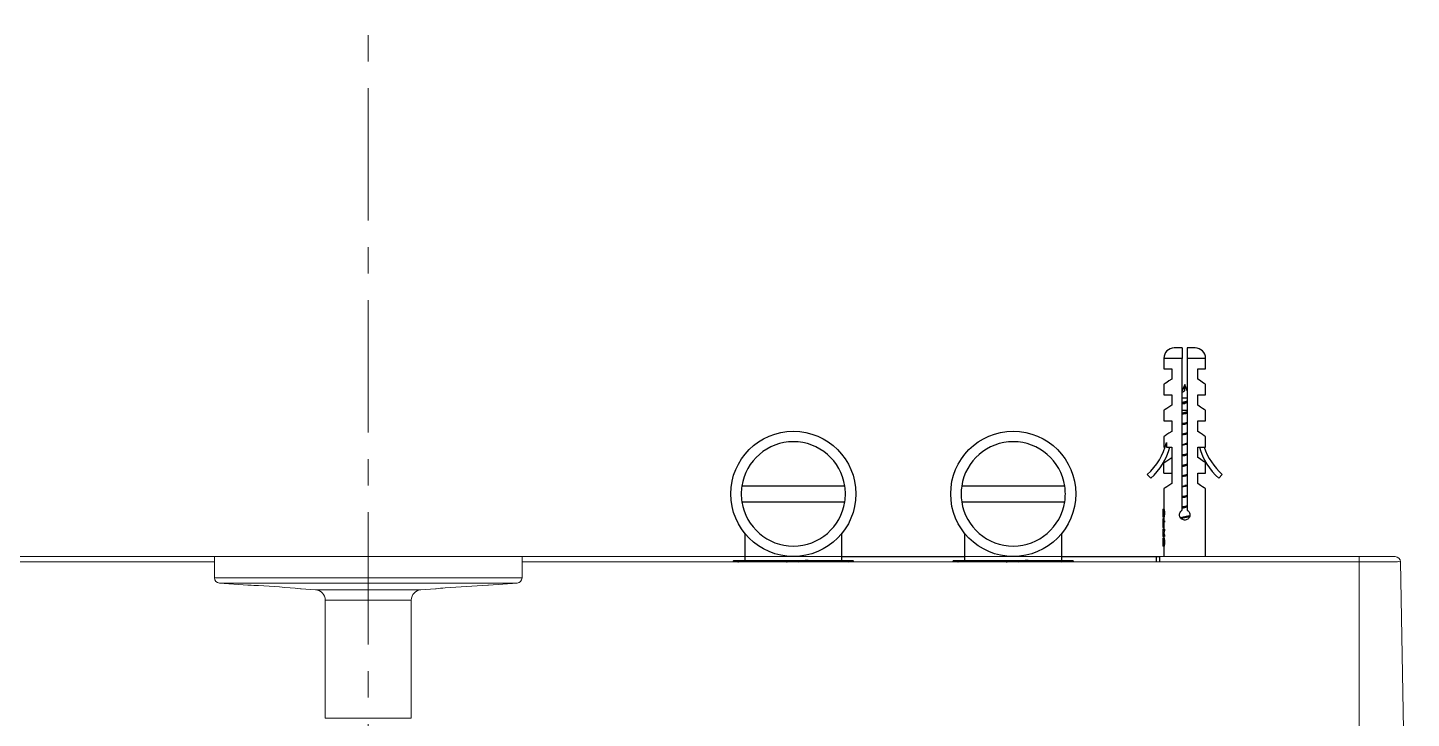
# Model space of a CAD drawing. Header units: millimetres. Extents: x 6794 to 7564, y -3773 to -2783.
# Drawn here: x 7062.6 to 7128.9, y -2916.2 to -2883.1 of the extents above; entities that cross this region are included whole.
import ezdxf

# ---------------------------------------------------------------- set-up
doc = ezdxf.new("R2010")
doc.units = ezdxf.units.MM
doc.header["$LTSCALE"] = 0.1
doc.linetypes.add('CENTERX2', pattern=[101.6, 63.5, -12.7, 12.7, -12.7])
doc.layers.get('0').update_dxf_attribs({"lineweight": 13})
doc.layers.add('CENTER', color=1, linetype='CENTERX2', lineweight=15)

msp = doc.modelspace()

# ---------------------------------------------------------------- linework, layer by layer
at = {"linetype": 'Continuous', "lineweight": 25}
for p, q in [((7117.0663, -2898.9077), (7117.0663, -2899.4077)), ((7117.9413, -2898.9077), (7117.0663, -2898.9077)), ((7117.9413, -2898.4077), (7117.5663, -2898.4077)), ((7117.9413, -2906.1912), (7117.9413, -2898.9077)), ((7118.5663, -2898.4077), (7118.1913, -2898.4077)), ((7118.1913, -2898.9077), (7118.1913, -2906.1912)), ((7119.0663, -2898.9077), (7118.1913, -2898.9077)), ((7119.0663, -2899.4077), (7119.0663, -2898.9077)), ((7117.0663, -2899.4077), (7117.4413, -2899.4077)), ((7117.4413, -2899.4077), (7117.4413, -2899.9077)), ((7118.6913, -2899.4077), (7119.0663, -2899.4077)), ((7118.6913, -2899.9077), (7118.6913, -2899.4077)), ((7117.0663, -2900.1577), (7117.0663, -2900.6577)), ((7118.0663, -2900.1577), (7117.9413, -2900.4721)), ((7118.1913, -2900.4702), (7118.0663, -2900.1577)), ((7118.0663, -2900.4686), (7118.0663, -2900.1577)), ((7119.0663, -2900.6577), (7119.0663, -2900.1577)), ((7117.0663, -2900.6577), (7117.4413, -2900.6577)), ((7117.4413, -2900.6577), (7117.4413, -2901.1577)), ((7118.0663, -2900.8102), (7117.9413, -2900.8102)), ((7118.0663, -2900.9978), (7117.9413, -2901.0302)), ((7118.0509, -2900.4686), (7118.0663, -2900.4686)), ((7118.6913, -2900.6577), (7119.0663, -2900.6577)), ((7118.6913, -2901.1577), (7118.6913, -2900.6577)), ((7117.0663, -2901.4077), (7117.0663, -2901.9077)), ((7117.9413, -2901.0929), (7118.0663, -2901.0644)), ((7118.0663, -2901.4021), (7117.9413, -2901.4021)), ((7118.0663, -2901.5081), (7117.9413, -2901.5353)), ((7117.9413, -2901.5845), (7118.0663, -2901.5573)), ((7119.0663, -2901.9077), (7119.0663, -2901.4077)), ((7117.0663, -2901.9077), (7117.4413, -2901.9077)), ((7117.4413, -2901.9077), (7117.4413, -2902.4077)), ((7118.0663, -2902.0081), (7117.9413, -2902.0353)), ((7117.9413, -2902.0844), (7118.0663, -2902.0572)), ((7118.1913, -2901.9808), (7118.0663, -2902.0081)), ((7118.0663, -2902.0572), (7118.1913, -2902.03)), ((7118.6913, -2901.9077), (7119.0663, -2901.9077)), ((7118.6913, -2902.4077), (7118.6913, -2901.9077)), ((7117.0663, -2902.6577), (7117.0663, -2903.1577)), ((7117.2003, -2902.9343), (7117.2003, -2903.1577)), ((7118.0663, -2902.5081), (7117.9413, -2902.5353)), ((7118.0663, -2902.5572), (7117.9413, -2902.5844)), ((7118.1913, -2902.4809), (7118.0663, -2902.5081)), ((7118.0663, -2902.5572), (7118.1913, -2902.53)), ((7118.1913, -2902.9809), (7118.0663, -2903.0081)), ((7119.0663, -2903.1577), (7119.0663, -2902.6577)), ((7117.0663, -2903.1577), (7117.135, -2903.1577)), ((7117.0663, -2903.9077), (7117.4413, -2903.6577)), ((7117.2003, -2903.1577), (7117.4413, -2903.1577)), ((7117.4413, -2903.1577), (7117.4413, -2904.9077)), ((7117.9413, -2903.0351), (7118.0663, -2903.0081)), ((7118.0663, -2903.0572), (7117.9413, -2903.0843)), ((7118.0663, -2903.5081), (7117.9413, -2903.5353)), ((7117.9413, -2903.5845), (7118.0663, -2903.5573)), ((7118.1913, -2903.03), (7118.0663, -2903.0572)), ((7118.1913, -2903.4809), (7118.0663, -2903.5081)), ((7118.0663, -2903.5573), (7118.1913, -2903.53)), ((7118.6913, -2903.6577), (7118.6913, -2903.1577)), ((7118.6913, -2903.1577), (7119.0663, -2903.1577)), ((7117.0663, -2904.4077), (7117.0663, -2903.9077)), ((7118.0663, -2904.0081), (7117.9413, -2904.0353)), ((7117.9413, -2904.0844), (7118.0663, -2904.0572)), ((7118.1913, -2903.9809), (7118.0663, -2904.0081)), ((7118.0663, -2904.0572), (7118.1913, -2904.03)), ((7119.0663, -2904.4077), (7119.0663, -2903.9077)), ((7116.2681, -2904.4687), (7116.4339, -2904.6558)), ((7117.0663, -2904.4077), (7117.4413, -2904.4077)), ((7118.0663, -2904.5081), (7117.9413, -2904.5353)), ((7118.0663, -2904.5572), (7117.9413, -2904.5844)), ((7118.1913, -2904.4809), (7118.0663, -2904.5081)), ((7118.0663, -2904.5572), (7118.1913, -2904.53)), ((7118.1913, -2904.9809), (7118.0663, -2905.0081)), ((7118.6913, -2904.4077), (7119.0663, -2904.4077)), ((7118.6913, -2904.9077), (7118.6913, -2904.4077)), ((7119.8645, -2904.4687), (7119.6988, -2904.6558)), ((7101.7658, -2905.0301), (7096.8219, -2905.0301)), ((7112.3125, -2905.0301), (7107.3686, -2905.0301)), ((7117.0663, -2905.1577), (7117.0663, -2906.1368)), ((7118.0663, -2905.5081), (7117.9413, -2905.5353)), ((7117.9413, -2905.5845), (7118.0663, -2905.5573)), ((7118.1913, -2905.03), (7118.0663, -2905.0572)), ((7118.1913, -2905.4808), (7118.0663, -2905.5081)), ((7118.0663, -2905.5573), (7118.1913, -2905.5301)), ((7119.0663, -2908.4077), (7119.0663, -2905.1577)), ((7096.8219, -2905.7767), (7101.7658, -2905.7767)), ((7107.3686, -2905.7767), (7112.3125, -2905.7767)), ((7117.0163, -2906.1368), (7117.0675, -2906.1368)), ((7117.0163, -2906.1368), (7117.0163, -2906.1472)), ((7117.0714, -2906.1472), (7117.0163, -2906.1472)), ((7117.0163, -2906.1472), (7117.0163, -2906.1577)), ((7117.0752, -2906.1577), (7117.0163, -2906.1577)), ((7117.0163, -2906.1577), (7117.0163, -2906.1785)), ((7117.0818, -2906.1785), (7117.0163, -2906.1785)), ((7117.0163, -2906.1785), (7117.0163, -2906.2097)), ((7117.0881, -2906.2097), (7117.0163, -2906.2097)), ((7117.0163, -2906.2097), (7117.0163, -2906.2618)), ((7117.0954, -2906.2618), (7117.0163, -2906.2618)), ((7117.0163, -2906.2618), (7117.0163, -2906.3243)), ((7117.9413, -2906.0845), (7118.0663, -2906.0572)), ((7118.1913, -2905.9809), (7118.0663, -2906.0081)), ((7118.0663, -2906.0572), (7118.1913, -2906.0299)), ((7117.0981, -2906.3243), (7117.0163, -2906.3243)), ((7117.0163, -2906.3243), (7117.0163, -2906.3868)), ((7117.0954, -2906.3868), (7117.0163, -2906.3868)), ((7117.0163, -2906.3868), (7117.0163, -2906.4389)), ((7117.0881, -2906.4389), (7117.0163, -2906.4389)), ((7117.0163, -2906.4389), (7117.0163, -2906.4702)), ((7117.0818, -2906.4702), (7117.0163, -2906.4702)), ((7117.0163, -2906.4702), (7117.0163, -2906.491)), ((7117.0752, -2906.491), (7117.0163, -2906.491)), ((7117.0163, -2906.491), (7117.0163, -2906.5014)), ((7117.0714, -2906.5014), (7117.0163, -2906.5014)), ((7117.0163, -2906.5014), (7117.0163, -2906.5118)), ((7117.0675, -2906.5118), (7117.0163, -2906.5118)), ((7117.0714, -2906.5952), (7117.0163, -2906.5952)), ((7117.0163, -2906.5952), (7117.0163, -2906.6993)), ((7117.0163, -2906.6993), (7117.0163, -2906.7618)), ((7117.0981, -2906.6993), (7117.0163, -2906.6993)), ((7117.0981, -2906.7618), (7117.0163, -2906.7618)), ((7117.0163, -2906.7618), (7117.0163, -2907.0118)), ((7117.0663, -2906.5118), (7117.0663, -2906.5952)), ((7117.0714, -2906.5952), (7117.0714, -2906.6993)), ((7117.0714, -2906.7618), (7117.0714, -2907.0118)), ((7117.0981, -2906.6993), (7117.0981, -2906.7618)), ((7096.9605, -2907.289), (7096.9605, -2908.6115)), ((7101.6272, -2908.6115), (7101.6272, -2907.289)), ((7107.5072, -2907.289), (7107.5072, -2908.6115)), ((7112.1739, -2908.6115), (7112.1739, -2907.289)), ((7117.0714, -2907.0118), (7117.0163, -2907.0118)), ((7117.0981, -2907.0952), (7117.0163, -2907.0952)), ((7117.0163, -2907.0952), (7117.0163, -2907.1577)), ((7117.0981, -2907.1577), (7117.0163, -2907.1577)), ((7117.0163, -2907.1577), (7117.0163, -2907.2722)), ((7117.0726, -2907.2722), (7117.0163, -2907.2722)), ((7117.0163, -2907.2722), (7117.0163, -2907.3868)), ((7117.0981, -2907.3868), (7117.0163, -2907.3868)), ((7117.0163, -2907.3868), (7117.0163, -2907.4493)), ((7117.0981, -2907.4493), (7117.0163, -2907.4493)), ((7117.0738, -2907.5327), (7117.0163, -2907.5327)), ((7117.0163, -2907.5327), (7117.0163, -2907.5535)), ((7117.0818, -2907.5535), (7117.0163, -2907.5535)), ((7117.0163, -2907.5535), (7117.0163, -2907.5847)), ((7117.0881, -2907.5847), (7117.0163, -2907.5847)), ((7117.0163, -2907.5847), (7117.0163, -2907.6368)), ((7117.0954, -2907.6368), (7117.0163, -2907.6368)), ((7117.0163, -2907.6368), (7117.0163, -2907.6889)), ((7117.0663, -2907.0118), (7117.0663, -2907.0952)), ((7117.0663, -2907.4493), (7117.0663, -2907.5327)), ((7117.0981, -2907.0952), (7117.0981, -2907.1577)), ((7117.0981, -2907.3868), (7117.0981, -2907.4493)), ((7117.0981, -2907.6889), (7117.0163, -2907.6889)), ((7117.0163, -2907.6889), (7117.0163, -2907.7514)), ((7117.0981, -2907.7514), (7117.0163, -2907.7514)), ((7117.0163, -2907.7514), (7117.0163, -2907.8035)), ((7117.0954, -2907.8035), (7117.0163, -2907.8035)), ((7117.0163, -2907.8035), (7117.0163, -2907.8556)), ((7117.0881, -2907.8556), (7117.0163, -2907.8556)), ((7117.0163, -2907.8556), (7117.0163, -2907.8868)), ((7117.0818, -2907.8868), (7117.0163, -2907.8868)), ((7117.0163, -2907.8868), (7117.0163, -2907.9077)), ((7117.0738, -2907.9077), (7117.0163, -2907.9077)), ((7117.0663, -2907.9077), (7117.0663, -2908.4077)), ((7117.0981, -2907.6889), (7117.0981, -2907.7514)), ((7096.4192, -2908.6106), (7096.3974, -2908.6662)), ((7096.804, -2908.6115), (7096.9605, -2908.6115)), ((7099.2944, -2908.6115), (7099.5618, -2908.6662)), ((7099.9893, -2908.6115), (7100.0039, -2908.5838)), ((7101.6272, -2908.4077), (7107.5072, -2908.4077)), ((7102.1903, -2908.6662), (7102.1686, -2908.611)), ((7106.9659, -2908.6106), (7106.9441, -2908.6662)), ((7107.3507, -2908.6115), (7107.5072, -2908.6115)), ((7109.8411, -2908.6115), (7110.1085, -2908.6662)), ((7110.536, -2908.6115), (7110.5506, -2908.5838)), ((7112.1739, -2908.4077), (7116.7161, -2908.4077)), ((7112.737, -2908.6662), (7112.7153, -2908.611)), ((7116.7161, -2908.6662), (7116.7161, -2908.4077)), ((7116.7161, -2908.4077), (7116.8623, -2908.4077)), ((7116.8623, -2908.4077), (7116.8623, -2908.6662))]:
    msp.add_line(p, q, dxfattribs=at)
at = {"color": 7, "linetype": 'Continuous'}
for p, q in [((7024.7144, -2908.4077), (7076.8413, -2908.4077)), ((7026.4413, -2908.6533), (7071.5288, -2908.6533)), ((7071.5288, -2909.4247), (7071.5288, -2908.4077)), ((7071.5288, -2908.4077), (7086.2787, -2908.4077)), ((7080.9663, -2908.4077), (7128.1681, -2908.4077)), ((7086.2788, -2909.4247), (7086.2788, -2908.4077)), ((7086.2788, -2908.6533), (7126.4413, -2908.6533)), ((7126.4413, -2939.1429), (7126.4413, -2908.4077)), ((7128.4181, -2908.6533), (7128.9363, -2938.3401)), ((7086.2788, -2909.4247), (7071.5288, -2909.4247)), ((7086.0464, -2909.6741), (7071.7611, -2909.6741)), ((7073.1288, -2909.7706), (7071.7611, -2909.6741)), ((7073.1288, -2909.7706), (7073.174, -2909.7731)), ((7075.6511, -2909.9479), (7075.6788, -2909.9506)), ((7076.3765, -2909.9998), (7075.6788, -2909.9506)), ((7081.4311, -2909.9998), (7076.3765, -2909.9998)), ((7081.4311, -2909.9998), (7082.1288, -2909.9506)), ((7082.1288, -2909.9506), (7082.1563, -2909.9479)), ((7084.6335, -2909.7731), (7084.6788, -2909.7706)), ((7084.6788, -2909.7706), (7086.0464, -2909.6741)), ((7076.8413, -2916.1577), (7076.8413, -2910.4986)), ((7080.9663, -2910.4986), (7076.8413, -2910.4986)), ((7080.9663, -2916.1577), (7080.9663, -2910.4986)), ((7076.8413, -2916.1577), (7080.9663, -2916.1577))]:
    msp.add_line(p, q, dxfattribs=at)
at = {"linetype": 'Continuous', "lineweight": 25, "flags": 128}
for points in [[(7117.4413, -2899.9077), (7117.3122, -2899.9937), (7117.2073, -2900.0637), (7117.1298, -2900.1153), (7117.0823, -2900.147), (7117.0663, -2900.1577)], [(7119.0663, -2900.1577), (7119.0503, -2900.147), (7119.0028, -2900.1153), (7118.9253, -2900.0637), (7118.8204, -2899.9937), (7118.6913, -2899.9077)], [(7117.4413, -2901.1577), (7117.3122, -2901.2437), (7117.2073, -2901.3137), (7117.1298, -2901.3653), (7117.0823, -2901.397), (7117.0663, -2901.4077)], [(7119.0663, -2901.4077), (7119.0503, -2901.397), (7119.0028, -2901.3653), (7118.9253, -2901.3137), (7118.8204, -2901.2437), (7118.6913, -2901.1577)], [(7117.4413, -2902.4077), (7117.3122, -2902.4937), (7117.2073, -2902.5637), (7117.1298, -2902.6153), (7117.0823, -2902.647), (7117.0663, -2902.6577)], [(7119.0663, -2902.6577), (7119.0503, -2902.647), (7119.0028, -2902.6153), (7118.9253, -2902.5637), (7118.8204, -2902.4937), (7118.6913, -2902.4077)], [(7119.0663, -2903.9077), (7119.0503, -2903.897), (7119.0028, -2903.8653), (7118.9253, -2903.8137), (7118.8204, -2903.7437), (7118.6913, -2903.6577)], [(7117.4413, -2904.9077), (7117.3122, -2904.9937), (7117.2073, -2905.0637), (7117.1298, -2905.1153), (7117.0823, -2905.147), (7117.0663, -2905.1577)], [(7119.0663, -2905.1577), (7119.0503, -2905.147), (7119.0028, -2905.1153), (7118.9253, -2905.0637), (7118.8204, -2904.9937), (7118.6913, -2904.9077)]]:
    msp.add_lwpolyline(points, dxfattribs=at)
at = {"linetype": 'Continuous', "lineweight": 25}
for centre in [(7099.2938, -2905.4034), (7109.8405, -2905.4034)]:
    msp.add_circle(centre, 3, dxfattribs=at)
for centre, radius, start, end in [((7117.5663, -2898.9077), 0.5, 90, 180), ((7118.5663, -2898.9077), 0.5, 0, 90), ((7099.2938, -2905.4034), 2.5, 8.587356, 171.412644), ((7109.8405, -2905.4034), 2.5, 8.587356, 171.412644), ((7114.2533, -2902.1943), 3.0385, 311.536, 345.903182), ((7114.4191, -2902.3814), 3.0385, 311.536, 345.198477), ((7121.7136, -2902.3814), 3.0385, 194.801523, 228.464), ((7121.8793, -2902.1943), 3.0385, 198.485179, 228.464), ((7099.2938, -2905.4034), 2.5, 171.412644, 188.587975), ((7099.2938, -2905.4034), 2.5, 351.412025, 8.587356), ((7109.8405, -2905.4034), 2.5, 171.412644, 188.587975), ((7109.8405, -2905.4034), 2.5, 351.412025, 8.587356), ((7099.2938, -2905.4034), 2.5, 188.587975, 351.412025), ((7109.8405, -2905.4034), 2.5, 188.587975, 351.412025)]:
    msp.add_arc(centre, radius, start, end, dxfattribs=at)
at = {"color": 7, "linetype": 'Continuous'}
for centre, radius, start, end in [((7071.7788, -2909.4247), 0.25, 180, 265.954305), ((7086.0288, -2909.4247), 0.25, 274.045695, 0), ((7076.3412, -2910.4986), 0.5, 0.001121, 85.967706), ((7081.4663, -2910.4986), 0.5, 94.032439, 179.99889)]:
    msp.add_arc(centre, radius, start, end, dxfattribs=at)
at = {"linetype": 'Continuous', "lineweight": 25}
for centre, major_axis, ratio, start_param, end_param in [((7118.0663, -2906.1274), (1, 0), 0.1958348, 3.1894833, 3.2428293), ((7118.0663, -2906.1143), (1, 0), 0.3263877, 3.2428293, 3.2749664), ((7118.0663, -2906.0926), (1, 0), 0.4895842, 3.2749664, 3.3180387), ((7118.0663, -2906.0066), (1, 0), 0.9791667, 3.3180387, 3.3505569), ((7118.0663, -2905.8712), (0, 1.6319), 0.6127669, 1.7797606, 1.8125047), ((7118.0663, -2904.8556), (0, 5.875), 0.1702128, 1.8125047, 1.8234766), ((7118.0663, -2906.5212), (1, 0), 0.1958326, 3.040356, 3.093702), ((7118.0663, -2906.5344), (1, 0), 0.3263877, 3.0082189, 3.040356), ((7118.0663, -2906.5561), (1, 0), 0.4895842, 2.9651466, 3.0082189), ((7118.0663, -2906.642), (1, 0), 0.9791667, 2.9326284, 2.9651466), ((7118.0663, -2906.7775), (0, 1.6319), 0.6127655, 1.3290879, 1.3618321), ((7118.0663, -2907.7931), (0, 5.875), 0.1702128, 1.3181161, 1.3290879), ((7118.0663, -2907.3648), (1, 0), 0.8285255, 2.8889124, 3.0296569), ((7118.0663, -2907.1797), (1, 0), 0.8285259, 3.2535284, 3.3942729), ((7118.0663, -2907.4847), (1, 0), 0.3916668, 3.2642403, 3.3180387), ((7118.0663, -2907.3816), (1, 0), 0.9791667, 3.3180387, 3.3505569), ((7118.0663, -2907.2462), (0, 1.6319), 0.6127662, 1.7797606, 1.8125047), ((7118.0663, -2906.4649), (0, 4.8958), 0.2042553, 1.8125047, 1.8234766), ((7118.0663, -2907.9556), (1, 0), 0.3916667, 2.9651466, 3.018945), ((7118.0663, -2908.0587), (1, 0), 0.9791666, 2.9326284, 2.9651466), ((7118.0663, -2908.1941), (0, 1.6319), 0.612766, 1.3290879, 1.3618321), ((7118.0663, -2908.9754), (0, 4.8958), 0.2042553, 1.3181161, 1.3290879)]:
    msp.add_ellipse(centre, major_axis=major_axis, ratio=ratio, start_param=start_param, end_param=end_param, dxfattribs=at)
for points, knots in [([(7117.9413, -2898.4077), (7117.9413, -2898.4134), (7117.9413, -2898.4247), (7117.9413, -2898.5147), (7117.9413, -2898.6454), (7117.9413, -2898.7845), (7117.9413, -2898.8741), (7117.9413, -2898.9077)], [0, 0, 0, 0, 0.2226813, 0.4443196, 0.6596979, 0.8724361, 1, 1, 1, 1]), ([(7118.1913, -2898.4077), (7118.1913, -2898.4134), (7118.1913, -2898.4247), (7118.1913, -2898.5147), (7118.1913, -2898.6454), (7118.1913, -2898.7845), (7118.1913, -2898.8741), (7118.1913, -2898.9077)], [0, 0, 0, 0, 0.2226813, 0.4443196, 0.6596979, 0.8724361, 1, 1, 1, 1]), ([(7117.9413, -2900.5417), (7117.9454, -2900.5382), (7117.9575, -2900.5278), (7117.9791, -2900.5146), (7117.9957, -2900.504), (7118.0166, -2900.4907), (7118.0346, -2900.4791), (7118.0509, -2900.4686)], [0, 0, 0, 0, 0.157577, 0.4640324, 0.5493649, 0.5921098, 1, 1, 1, 1]), ([(7117.9413, -2901.0322), (7117.9546, -2901.0288), (7117.9955, -2901.0184), (7118.0804, -2900.9969), (7118.1573, -2900.9783), (7118.1908, -2900.9664), (7118.1913, -2900.9662)], [0, 0, 0, 0, 0.1593901, 0.4892491, 0.992899, 1, 1, 1, 1]), ([(7118.1913, -2900.8102), (7118.1736, -2900.8102), (7118.1345, -2900.8102), (7118.0905, -2900.8102), (7118.0663, -2900.8102)], [0, 0, 0, 0, 0.4512163, 1, 1, 1, 1]), ([(7118.1913, -2900.963), (7118.1754, -2900.9678), (7118.1365, -2900.9796), (7118.0924, -2900.9911), (7118.0663, -2900.9978)], [0, 0, 0, 0, 0.4099212, 1, 1, 1, 1]), ([(7118.1913, -2901.0331), (7118.1482, -2901.0425), (7118.0666, -2901.0603), (7117.9815, -2901.0774), (7117.9413, -2901.0855)], [0, 0, 0, 0, 0.5278892, 1, 1, 1, 1]), ([(7117.9413, -2901.5529), (7117.9429, -2901.5526), (7117.9993, -2901.5427), (7118.092, -2901.5292), (7118.1699, -2901.5159), (7118.1913, -2901.5122)], [0, 0, 0, 0, 0.0206956, 0.7310613, 1, 1, 1, 1]), ([(7118.1913, -2901.0347), (7118.1801, -2901.0376), (7118.1416, -2901.0476), (7118.0976, -2901.0574), (7118.0663, -2901.0644)], [0, 0, 0, 0, 0.2902354, 1, 1, 1, 1]), ([(7118.1913, -2901.4021), (7118.1905, -2901.4021), (7118.1534, -2901.4021), (7118.1093, -2901.4021), (7118.0663, -2901.4021)], [0, 0, 0, 0, 0.0220412, 1, 1, 1, 1]), ([(7118.1913, -2901.481), (7118.1905, -2901.4812), (7118.1533, -2901.4902), (7118.1093, -2901.4993), (7118.0663, -2901.5081)], [0, 0, 0, 0, 0.0220269, 1, 1, 1, 1]), ([(7118.0663, -2901.5573), (7118.0971, -2901.5508), (7118.1404, -2901.5417), (7118.1799, -2901.5326), (7118.1913, -2901.5299)], [0, 0, 0, 0, 0.7120697, 1, 1, 1, 1]), ([(7117.9413, -2902.0532), (7117.9618, -2902.0497), (7118.0389, -2902.0366), (7118.1317, -2902.023), (7118.1889, -2902.013), (7118.1913, -2902.0125)], [0, 0, 0, 0, 0.2576556, 0.9681819, 1, 1, 1, 1]), ([(7117.9413, -2902.5531), (7117.9816, -2902.5465), (7118.0647, -2902.5329), (7118.1483, -2902.5194), (7118.1913, -2902.5124)], [0, 0, 0, 0, 0.4845005, 1, 1, 1, 1]), ([(7117.9413, -2903.0528), (7118.002, -2903.0432), (7118.0874, -2903.0297), (7118.168, -2903.0162), (7118.1913, -2903.0123)], [0, 0, 0, 0, 0.7099477, 1, 1, 1, 1]), ([(7117.9413, -2903.553), (7117.9453, -2903.5523), (7117.9806, -2903.5461), (7118.0579, -2903.5342), (7118.1387, -2903.5213), (7118.182, -2903.5141), (7118.1913, -2903.5125)], [0, 0, 0, 0, 0.0518667, 0.459749, 0.8844154, 1, 1, 1, 1]), ([(7117.9413, -2904.053), (7117.9446, -2904.0524), (7118.0004, -2904.0425), (7118.0923, -2904.029), (7118.1693, -2904.0161), (7118.1913, -2904.0124)], [0, 0, 0, 0, 0.0429315, 0.726502, 1, 1, 1, 1]), ([(7117.9413, -2904.5529), (7117.9496, -2904.5515), (7118.0158, -2904.5404), (7118.1072, -2904.5268), (7118.1778, -2904.5146), (7118.1913, -2904.5123)], [0, 0, 0, 0, 0.1034403, 0.8277964, 1, 1, 1, 1]), ([(7117.9413, -2905.0352), (7117.9428, -2905.0349), (7117.9802, -2905.0258), (7118.0241, -2905.0168), (7118.0663, -2905.0081)], [0, 0, 0, 0, 0.0403341, 1, 1, 1, 1]), ([(7117.9413, -2905.0531), (7117.9497, -2905.0516), (7118.0144, -2905.0403), (7118.1076, -2905.0268), (7118.1779, -2905.0146), (7118.1913, -2905.0123)], [0, 0, 0, 0, 0.108056, 0.8297745, 1, 1, 1, 1]), ([(7118.0663, -2905.0572), (7118.0241, -2905.0659), (7117.9801, -2905.0749), (7117.9428, -2905.084), (7117.9413, -2905.0843)], [0, 0, 0, 0, 0.959902, 1, 1, 1, 1]), ([(7117.9413, -2905.553), (7117.9696, -2905.5483), (7118.0428, -2905.5363), (7118.1314, -2905.5227), (7118.1829, -2905.5139), (7118.1913, -2905.5124)], [0, 0, 0, 0, 0.3445419, 0.8929656, 1, 1, 1, 1]), ([(7118.1913, -2906.1912), (7118.2144, -2906.2077), (7118.2606, -2906.2408), (7118.3038, -2906.3159), (7118.3209, -2906.3993), (7118.3094, -2906.4829), (7118.2721, -2906.5575), (7118.212, -2906.6167), (7118.1346, -2906.6532), (7118.0499, -2906.6618), (7117.9681, -2906.6425), (7117.8972, -2906.5981), (7117.844, -2906.5322), (7117.8153, -2906.4516), (7117.815, -2906.3666), (7117.8421, -2906.2877), (7117.8869, -2906.2277), (7117.9255, -2906.2017), (7117.9413, -2906.1912)], [0, 0, 0, 0, 0.0649859, 0.1299762, 0.1945023, 0.2571806, 0.319563, 0.3836022, 0.4487263, 0.5126905, 0.575123, 0.6379277, 0.7024233, 0.7674484, 0.8308691, 0.8930698, 0.9563134, 1, 1, 1, 1]), ([(7118.0663, -2906.0081), (7118.0291, -2906.0158), (7117.985, -2906.0249), (7117.9472, -2906.0341), (7117.9413, -2906.0355)], [0, 0, 0, 0, 0.84416687, 1, 1, 1, 1]), ([(7117.9413, -2906.0529), (7117.9746, -2906.0475), (7118.0475, -2906.0356), (7118.1344, -2906.0221), (7118.182, -2906.0141), (7118.1913, -2906.0125)], [0, 0, 0, 0, 0.4044223, 0.883051, 1, 1, 1, 1]), ([(7118.0663, -2906.5081), (7118.016, -2906.5185), (7117.9427, -2906.5337), (7117.8853, -2906.5489), (7117.8674, -2906.5536)], [0, 0, 0, 0, 0.6869287, 1, 1, 1, 1]), ([(7117.876, -2906.5643), (7117.9064, -2906.559), (7117.9927, -2906.5438), (7118.1475, -2906.5204), (7118.2514, -2906.5022), (7118.299, -2906.4939)], [0, 0, 0, 0, 0.2271264, 0.6456964, 1, 1, 1, 1]), ([(7118.0663, -2906.5572), (7118.0154, -2906.5676), (7117.955, -2906.5799), (7117.9076, -2906.5923), (7117.9002, -2906.5942)], [0, 0, 0, 0, 0.8432219, 1, 1, 1, 1]), ([(7118.3093, -2906.4513), (7118.2774, -2906.4598), (7118.2067, -2906.4786), (7118.1161, -2906.4976), (7118.0663, -2906.5081)], [0, 0, 0, 0, 0.4497167, 1, 1, 1, 1]), ([(7118.3268, -2906.4959), (7118.2895, -2906.5059), (7118.2135, -2906.5264), (7118.116, -2906.5468), (7118.0663, -2906.5572)], [0, 0, 0, 0, 0.4901724, 1, 1, 1, 1]), ([(7096.804, -2908.6115), (7096.6995, -2908.6115), (7096.4905, -2908.6115), (7096.3864, -2908.6115), (7096.4192, -2908.6115), (7096.4194, -2908.6115)], [0, 0, 0, 0, 0.4987031, 0.9974037, 1, 1, 1, 1]), ([(7096.5069, -2908.6115), (7096.5099, -2908.6115), (7096.5426, -2908.6115), (7096.6797, -2908.6115), (7096.804, -2908.6115)], [0, 0, 0, 0, 0.0922252, 1, 1, 1, 1]), ([(7096.6383, -2908.6662), (7096.6514, -2908.6565), (7096.7044, -2908.6171), (7096.7613, -2908.6139), (7096.804, -2908.6115)], [0, 0, 0, 0, 0.2478828, 1, 1, 1, 1]), ([(7096.804, -2908.6115), (7096.8458, -2908.6141), (7096.9027, -2908.6177), (7096.9558, -2908.6561), (7096.9699, -2908.6662)], [0, 0, 0, 0, 0.7345684, 1, 1, 1, 1]), ([(7099.2944, -2908.6115), (7099.0433, -2908.6115), (7098.5411, -2908.6115), (7097.8421, -2908.6115), (7097.23, -2908.6115), (7096.946, -2908.6115), (7096.804, -2908.6115)], [0, 0, 0, 0, 0.2499966, 0.5000007, 0.7500017, 1, 1, 1, 1]), ([(7098.7381, -2908.6115), (7098.9036, -2908.6078), (7099.3021, -2908.5989), (7099.738, -2908.59), (7099.9846, -2908.5842), (7100.0039, -2908.5838)], [0, 0, 0, 0, 0.3957327, 0.9527186, 1, 1, 1, 1]), ([(7099.2938, -2908.6115), (7099.1201, -2908.6115), (7098.931, -2908.6115), (7098.7526, -2908.6115), (7098.7381, -2908.6115)], [0, 0, 0, 0, 0.9186333, 1, 1, 1, 1]), ([(7098.9623, -2908.6662), (7098.9885, -2908.6565), (7099.0945, -2908.6171), (7099.2085, -2908.6139), (7099.2944, -2908.6115)], [0, 0, 0, 0, 0.2471748, 1, 1, 1, 1]), ([(7101.6272, -2908.6115), (7101.6592, -2908.6115), (7101.7757, -2908.6115), (7101.8814, -2908.6115), (7101.9367, -2908.6115), (7101.8847, -2908.6115), (7101.7347, -2908.6115), (7101.4905, -2908.6115), (7101.162, -2908.6115), (7100.7616, -2908.6115), (7100.3049, -2908.6115), (7099.8093, -2908.6115), (7099.4656, -2908.6115), (7099.2938, -2908.6115)], [0, 0, 0, 0, 0.0364832, 0.1328342, 0.2291858, 0.3255374, 0.4218885, 0.5182404, 0.6145922, 0.710944, 0.8072963, 0.9036464, 1, 1, 1, 1]), ([(7101.7837, -2908.6115), (7101.6417, -2908.6115), (7101.3579, -2908.6115), (7100.746, -2908.6115), (7100.0474, -2908.6115), (7099.5454, -2908.6115), (7099.2944, -2908.6115)], [0, 0, 0, 0, 0.2499992, 0.4999999, 0.7500016, 1, 1, 1, 1]), ([(7101.6173, -2908.6662), (7101.6316, -2908.6561), (7101.685, -2908.6181), (7101.742, -2908.6143), (7101.7837, -2908.6115)], [0, 0, 0, 0, 0.2684638, 1, 1, 1, 1]), ([(7101.7837, -2908.6115), (7101.8631, -2908.6115), (7102.0248, -2908.6115), (7102.1473, -2908.6115), (7102.1623, -2908.6115), (7102.1688, -2908.6115)], [0, 0, 0, 0, 0.3502103, 0.7129154, 1, 1, 1, 1]), ([(7102.1688, -2908.6115), (7102.152, -2908.6115), (7102.1182, -2908.6115), (7101.8952, -2908.6115), (7101.7837, -2908.6115)], [0, 0, 0, 0, 0.50000373, 1, 1, 1, 1]), ([(7101.7837, -2908.6115), (7101.824, -2908.614), (7101.8808, -2908.6175), (7101.9341, -2908.6553), (7101.9495, -2908.6662)], [0, 0, 0, 0, 0.710751, 1, 1, 1, 1]), ([(7107.3507, -2908.6115), (7107.2464, -2908.6115), (7107.0376, -2908.6115), (7106.9322, -2908.6115), (7106.9659, -2908.6115), (7106.9661, -2908.6115)], [0, 0, 0, 0, 0.4986999, 0.9974024, 1, 1, 1, 1]), ([(7107.0536, -2908.6115), (7107.0566, -2908.6115), (7107.0894, -2908.6115), (7107.2264, -2908.6115), (7107.3507, -2908.6115)], [0, 0, 0, 0, 0.0922259, 1, 1, 1, 1]), ([(7107.185, -2908.6662), (7107.1981, -2908.6565), (7107.2511, -2908.6171), (7107.308, -2908.6139), (7107.3507, -2908.6115)], [0, 0, 0, 0, 0.2478821, 1, 1, 1, 1]), ([(7107.3507, -2908.6115), (7107.3925, -2908.6141), (7107.4494, -2908.6177), (7107.5025, -2908.6561), (7107.5166, -2908.6662)], [0, 0, 0, 0, 0.73456865, 1, 1, 1, 1]), ([(7109.8411, -2908.6115), (7109.59, -2908.6115), (7109.0878, -2908.6115), (7108.3888, -2908.6115), (7107.7767, -2908.6115), (7107.4927, -2908.6115), (7107.3507, -2908.6115)], [0, 0, 0, 0, 0.2500007, 0.4999993, 0.7499995, 1, 1, 1, 1]), ([(7109.2848, -2908.6115), (7109.4503, -2908.6078), (7109.8488, -2908.5989), (7110.2847, -2908.59), (7110.5313, -2908.5842), (7110.5506, -2908.5838)], [0, 0, 0, 0, 0.3957398, 0.952708, 1, 1, 1, 1]), ([(7109.8405, -2908.6115), (7109.6668, -2908.6115), (7109.4777, -2908.6115), (7109.2993, -2908.6115), (7109.2848, -2908.6115)], [0, 0, 0, 0, 0.9186099, 1, 1, 1, 1]), ([(7109.509, -2908.6662), (7109.5352, -2908.6565), (7109.6412, -2908.6171), (7109.7552, -2908.6139), (7109.8411, -2908.6115)], [0, 0, 0, 0, 0.2471637, 1, 1, 1, 1]), ([(7112.1739, -2908.6115), (7112.2059, -2908.6115), (7112.3224, -2908.6115), (7112.4281, -2908.6115), (7112.4834, -2908.6115), (7112.4314, -2908.6115), (7112.2814, -2908.6115), (7112.0372, -2908.6115), (7111.7087, -2908.6115), (7111.3083, -2908.6115), (7110.8516, -2908.6115), (7110.356, -2908.6115), (7110.0123, -2908.6115), (7109.8405, -2908.6115)], [0, 0, 0, 0, 0.0364832, 0.1328351, 0.2291868, 0.3255385, 0.4218904, 0.5182423, 0.6145942, 0.710944, 0.8072963, 0.9036491, 1, 1, 1, 1]), ([(7112.3304, -2908.6115), (7112.1884, -2908.6115), (7111.9046, -2908.6115), (7111.2927, -2908.6115), (7110.5941, -2908.6115), (7110.0921, -2908.6115), (7109.8411, -2908.6115)], [0, 0, 0, 0, 0.2500003, 0.5000022, 0.7500005, 1, 1, 1, 1]), ([(7112.164, -2908.6662), (7112.1783, -2908.6561), (7112.2317, -2908.6181), (7112.2887, -2908.6143), (7112.3304, -2908.6115)], [0, 0, 0, 0, 0.2684781, 1, 1, 1, 1]), ([(7112.3304, -2908.6115), (7112.4098, -2908.6115), (7112.5716, -2908.6115), (7112.694, -2908.6115), (7112.709, -2908.6115), (7112.7155, -2908.6115)], [0, 0, 0, 0, 0.3502139, 0.7129159, 1, 1, 1, 1]), ([(7112.7155, -2908.6115), (7112.6987, -2908.6115), (7112.6649, -2908.6115), (7112.4419, -2908.6115), (7112.3304, -2908.6115)], [0, 0, 0, 0, 0.5000012, 1, 1, 1, 1]), ([(7112.3304, -2908.6115), (7112.3707, -2908.614), (7112.4275, -2908.6175), (7112.4808, -2908.6553), (7112.4962, -2908.6662)], [0, 0, 0, 0, 0.7107577, 1, 1, 1, 1])]:
    msp.add_open_spline(points, degree=3, knots=knots, dxfattribs=at)
at = {"color": 7, "linetype": 'Continuous'}
for points, knots in [([(7128.4181, -2908.6533), (7128.4228, -2908.6649), (7128.3311, -2908.6372), (7128.2604, -2908.6632), (7128.0582, -2908.649), (7127.8248, -2908.6549), (7127.5256, -2908.6528), (7127.0607, -2908.6537), (7126.6937, -2908.6532), (7126.4413, -2908.6533)], [0, 0, 0, 0, 0.0189538, 0.075675, 0.1679671, 0.2923044, 0.4439167, 0.6168986, 1, 1, 1, 1]), ([(7073.174, -2909.7731), (7073.3313, -2909.7818), (7074.1577, -2909.8293), (7074.9841, -2909.883), (7075.6511, -2909.9479)], [0, 0, 0, 0, 0.190361, 1, 1, 1, 1]), ([(7082.1563, -2909.9479), (7082.2996, -2909.934), (7083.1242, -2909.861), (7083.9506, -2909.8109), (7084.6335, -2909.7731)], [0, 0, 0, 0, 0.1738173, 1, 1, 1, 1])]:
    msp.add_open_spline(points, degree=3, knots=knots, dxfattribs=at)
msp.add_open_spline([(7128.1681, -2908.4077), (7128.2849, -2908.4077), (7128.416, -2908.5365), (7128.4181, -2908.6533)], degree=3, dxfattribs=at)
at = {"layer": 'CENTER'}
msp.add_line((7078.9038, -3044.7067), (7078.9038, -2883.0633), dxfattribs=at)

doc.saveas('drawing.dxf')
